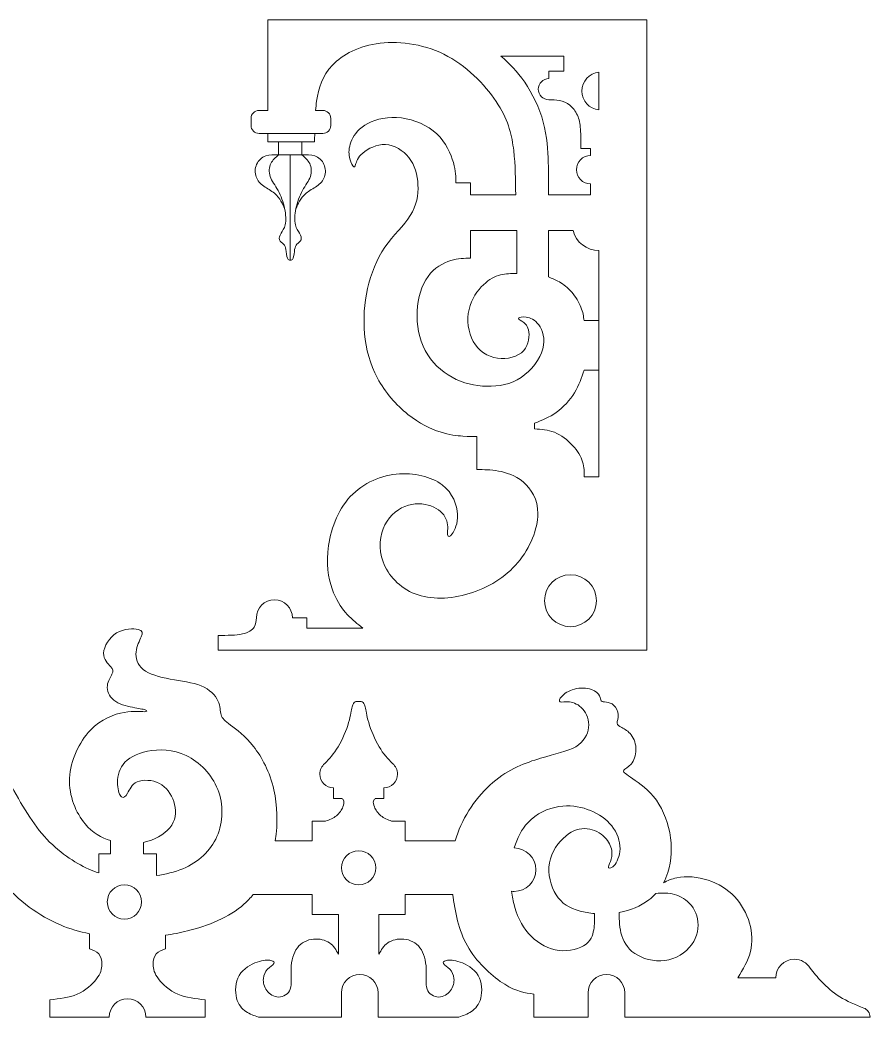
# Model space of a CAD drawing. Header units: millimetres. Extents: x -77 to 114, y -14 to 198.
# Drawn here: x 21.9 to 81.1, y 124.2 to 193.7 of the extents above; entities that cross this region are included whole.
import ezdxf

# ---------------------------------------------------------------- set-up
doc = ezdxf.new("R2010")
doc.units = ezdxf.units.MM
doc.header["$MEASUREMENT"] = 0
doc.layers.add('Default', color=7, linetype='Continuous')

msp = doc.modelspace()

# ---------------------------------------------------------------- linework, layer by layer
at = {"layer": 'Default', "lineweight": 9}
for centre, major_axis in [((60.27, 153.217), (0, 1.81)), ((45.51, 134.611), (0, 1.193)), ((29.187, 132.236), (0, 1.193))]:
    msp.add_ellipse(centre, major_axis=major_axis, ratio=1, dxfattribs=at)
for points, knots in [([(35.721, 149.782), (35.721, 149.782), (65.59, 149.782), (65.59, 149.782), (65.59, 149.782), (65.59, 149.782), (65.59, 193.67), (65.59, 193.67), (65.59, 193.67), (65.59, 193.67), (39.173, 193.67), (39.173, 193.67)], [0, 0, 0, 0, 0.25, 0.25, 0.25, 0.25, 0.5, 0.5, 0.5, 0.5, 1, 1, 1, 1]), ([(42.509, 187.369), (42.527, 187.586), (42.551, 187.801), (42.581, 188.014), (42.581, 188.014), (42.713, 188.924), (42.971, 189.786), (43.679, 190.525), (43.679, 190.525), (44.387, 191.264), (45.545, 191.879), (47.004, 192.052), (47.004, 192.052), (48.463, 192.224), (50.224, 191.953), (51.733, 191.134), (51.733, 191.134), (53.241, 190.316), (54.497, 188.948), (55.236, 187.766), (55.236, 187.766), (55.975, 186.584), (56.197, 185.587), (56.314, 184.572), (56.314, 184.572), (56.431, 183.558), (56.443, 182.526), (56.455, 181.495)], [0, 0, 0, 0, 0.125, 0.125, 0.125, 0.125, 0.25, 0.25, 0.25, 0.25, 0.375, 0.375, 0.375, 0.375, 0.5, 0.5, 0.5, 0.5, 0.625, 0.625, 0.625, 0.625, 0.75, 0.75, 0.75, 0.75, 1, 1, 1, 1]), ([(55.427, 191.155), (55.991, 190.629), (56.556, 190.103), (57.084, 189.329), (57.084, 189.329), (57.613, 188.555), (58.105, 187.532), (58.376, 186.541), (58.376, 186.541), (58.647, 185.55), (58.697, 184.589), (58.721, 183.753), (58.721, 183.753), (58.746, 182.917), (58.746, 182.206), (58.746, 181.495)], [0, 0, 0, 0, 0.2, 0.2, 0.2, 0.2, 0.4, 0.4, 0.4, 0.4, 0.6, 0.6, 0.6, 0.6, 1, 1, 1, 1]), ([(62.253, 190.023), (61.586, 189.962), (61.063, 189.401), (61.063, 188.717), (61.063, 188.717), (61.063, 188.034), (61.586, 187.473), (62.253, 187.411)], [0, 0, 0, 0, 0.333333, 0.333333, 0.333333, 0.333333, 1, 1, 1, 1]), ([(58.767, 189.585), (58.359, 189.585), (58.028, 189.255), (58.028, 188.847), (58.028, 188.847), (58.028, 188.439), (58.359, 188.108), (58.767, 188.108)], [0, 0, 0, 0, 0.333333, 0.333333, 0.333333, 0.333333, 1, 1, 1, 1]), ([(58.767, 188.108), (59.019, 188.108), (59.271, 188.108), (59.517, 188.056), (59.517, 188.056), (59.763, 188.003), (60.003, 187.898), (60.218, 187.726), (60.218, 187.726), (60.434, 187.554), (60.625, 187.314), (60.751, 187.037), (60.751, 187.037), (60.877, 186.76), (60.939, 186.445), (60.969, 186.054), (60.969, 186.054), (61, 185.663), (61, 185.195), (61, 184.727)], [0, 0, 0, 0, 0.166667, 0.166667, 0.166667, 0.166667, 0.333333, 0.333333, 0.333333, 0.333333, 0.5, 0.5, 0.5, 0.5, 0.666667, 0.666667, 0.666667, 0.666667, 1, 1, 1, 1]), ([(39.173, 187.369), (39.173, 187.369), (38.568, 187.369), (38.568, 187.369), (38.568, 187.369), (38.26, 187.369), (38.009, 187.118), (38.009, 186.81), (38.009, 186.81), (38.009, 186.81), (38.009, 186.32), (38.009, 186.32), (38.009, 186.32), (38.009, 186.012), (38.26, 185.762), (38.568, 185.762), (38.568, 185.762), (38.568, 185.762), (43.011, 185.762), (43.011, 185.762), (43.011, 185.762), (43.318, 185.761), (43.57, 186.012), (43.57, 186.32), (43.57, 186.32), (43.57, 186.32), (43.57, 186.81), (43.57, 186.81), (43.57, 186.81), (43.57, 187.118), (43.319, 187.369), (43.011, 187.369), (43.011, 187.369), (43.011, 187.369), (42.509, 187.369), (42.509, 187.369)], [0, 0, 0, 0, 0.1, 0.1, 0.1, 0.1, 0.2, 0.2, 0.2, 0.2, 0.3, 0.3, 0.3, 0.3, 0.4, 0.4, 0.4, 0.4, 0.5, 0.5, 0.5, 0.5, 0.6, 0.6, 0.6, 0.6, 0.7, 0.7, 0.7, 0.7, 0.8, 0.8, 0.8, 0.8, 1, 1, 1, 1]), ([(52.287, 182.326), (52.285, 182.728), (52.284, 183.129), (52.11, 183.73), (52.11, 183.73), (51.937, 184.332), (51.592, 185.132), (50.955, 185.732), (50.955, 185.732), (50.318, 186.333), (49.388, 186.733), (48.492, 186.844), (48.492, 186.844), (47.596, 186.955), (46.734, 186.776), (46.14, 186.465), (46.14, 186.465), (45.546, 186.154), (45.219, 185.711), (45.035, 185.308), (45.035, 185.308), (44.85, 184.904), (44.807, 184.541), (44.85, 184.221), (44.85, 184.221), (44.893, 183.901), (45.022, 183.623), (45.108, 183.506), (45.108, 183.506), (45.195, 183.389), (45.238, 183.433), (45.299, 183.608), (45.299, 183.608), (45.361, 183.783), (45.441, 184.091), (45.792, 184.399), (45.792, 184.399), (46.143, 184.707), (46.765, 185.015), (47.381, 184.988), (47.381, 184.988), (47.996, 184.96), (48.606, 184.596), (49.009, 184.079), (49.009, 184.079), (49.413, 183.562), (49.61, 182.891), (49.644, 182.186), (49.644, 182.186), (49.677, 181.481), (49.548, 180.742), (49.108, 180.043), (49.108, 180.043), (48.668, 179.344), (47.916, 178.685), (47.341, 177.848), (47.341, 177.848), (46.765, 177.011), (46.365, 175.995), (46.131, 174.957), (46.131, 174.957), (45.897, 173.92), (45.829, 172.861), (45.928, 171.805), (45.928, 171.805), (46.026, 170.749), (46.291, 169.696), (46.82, 168.717), (46.82, 168.717), (47.35, 167.738), (48.144, 166.833), (48.938, 166.195), (48.938, 166.195), (49.731, 165.557), (50.524, 165.186), (51.184, 164.973), (51.184, 164.973), (51.843, 164.76), (52.37, 164.706), (52.776, 164.68), (52.776, 164.68), (53.183, 164.654), (53.47, 164.656), (53.756, 164.659)], [0, 0, 0, 0, 0.045455, 0.045455, 0.045455, 0.045455, 0.090909, 0.090909, 0.090909, 0.090909, 0.136364, 0.136364, 0.136364, 0.136364, 0.181818, 0.181818, 0.181818, 0.181818, 0.227273, 0.227273, 0.227273, 0.227273, 0.272727, 0.272727, 0.272727, 0.272727, 0.318182, 0.318182, 0.318182, 0.318182, 0.363636, 0.363636, 0.363636, 0.363636, 0.409091, 0.409091, 0.409091, 0.409091, 0.454545, 0.454545, 0.454545, 0.454545, 0.5, 0.5, 0.5, 0.5, 0.545455, 0.545455, 0.545455, 0.545455, 0.590909, 0.590909, 0.590909, 0.590909, 0.636364, 0.636364, 0.636364, 0.636364, 0.681818, 0.681818, 0.681818, 0.681818, 0.727273, 0.727273, 0.727273, 0.727273, 0.772727, 0.772727, 0.772727, 0.772727, 0.818182, 0.818182, 0.818182, 0.818182, 0.863636, 0.863636, 0.863636, 0.863636, 0.909091, 0.909091, 0.909091, 0.909091, 1, 1, 1, 1]), ([(39.173, 185.762), (39.173, 185.762), (39.173, 185.189), (39.173, 185.189), (39.173, 185.189), (39.173, 185.189), (42.442, 185.189), (42.442, 185.189)], [0, 0, 0, 0, 0.333333, 0.333333, 0.333333, 0.333333, 1, 1, 1, 1]), ([(39.93, 185.189), (39.93, 185.189), (39.93, 184.265), (39.93, 184.265), (39.93, 184.265), (39.93, 184.265), (41.555, 184.265), (41.555, 184.265), (41.555, 184.265), (41.555, 184.265), (41.555, 185.189), (41.555, 185.189)], [0, 0, 0, 0, 0.25, 0.25, 0.25, 0.25, 0.5, 0.5, 0.5, 0.5, 1, 1, 1, 1]), ([(39.93, 184.265), (39.62, 184.281), (39.31, 184.298), (39.035, 184.198), (39.035, 184.198), (38.761, 184.098), (38.52, 183.883), (38.397, 183.61), (38.397, 183.61), (38.274, 183.338), (38.268, 183.008), (38.363, 182.741), (38.363, 182.741), (38.459, 182.473), (38.656, 182.266), (38.898, 182.093), (38.898, 182.093), (39.139, 181.919), (39.426, 181.777), (39.638, 181.605), (39.638, 181.605), (39.85, 181.432), (39.989, 181.229), (40.095, 181.046), (40.095, 181.046), (40.202, 180.862), (40.277, 180.698), (40.351, 180.534)], [0, 0, 0, 0, 0.125, 0.125, 0.125, 0.125, 0.25, 0.25, 0.25, 0.25, 0.375, 0.375, 0.375, 0.375, 0.5, 0.5, 0.5, 0.5, 0.625, 0.625, 0.625, 0.625, 0.75, 0.75, 0.75, 0.75, 1, 1, 1, 1]), ([(39.93, 184.265), (39.72, 184.093), (39.511, 183.921), (39.391, 183.668), (39.391, 183.668), (39.271, 183.416), (39.24, 183.083), (39.344, 182.769), (39.344, 182.769), (39.449, 182.455), (39.69, 182.16), (39.893, 181.787), (39.893, 181.787), (40.096, 181.415), (40.262, 180.965), (40.351, 180.534), (40.351, 180.534), (40.441, 180.103), (40.453, 179.691), (40.391, 179.408), (40.391, 179.408), (40.33, 179.124), (40.194, 178.97), (40.099, 178.81), (40.099, 178.81), (40.004, 178.65), (39.948, 178.484), (39.994, 178.355), (39.994, 178.355), (40.04, 178.226), (40.188, 178.133), (40.28, 178.044), (40.28, 178.044), (40.373, 177.955), (40.41, 177.87), (40.441, 177.685), (40.441, 177.685), (40.471, 177.501), (40.496, 177.216), (40.546, 177.074), (40.546, 177.074), (40.595, 176.931), (40.67, 176.931), (40.745, 176.93)], [0, 0, 0, 0, 0.083333, 0.083333, 0.083333, 0.083333, 0.166667, 0.166667, 0.166667, 0.166667, 0.25, 0.25, 0.25, 0.25, 0.333333, 0.333333, 0.333333, 0.333333, 0.416667, 0.416667, 0.416667, 0.416667, 0.5, 0.5, 0.5, 0.5, 0.583333, 0.583333, 0.583333, 0.583333, 0.666667, 0.666667, 0.666667, 0.666667, 0.75, 0.75, 0.75, 0.75, 0.833333, 0.833333, 0.833333, 0.833333, 1, 1, 1, 1]), ([(41.555, 184.265), (41.766, 184.093), (41.977, 183.921), (42.098, 183.668), (42.098, 183.668), (42.219, 183.416), (42.25, 183.083), (42.145, 182.769), (42.145, 182.769), (42.041, 182.455), (41.8, 182.16), (41.597, 181.787), (41.597, 181.787), (41.394, 181.415), (41.228, 180.965), (41.139, 180.534), (41.139, 180.534), (41.049, 180.103), (41.037, 179.691), (41.098, 179.408), (41.098, 179.408), (41.16, 179.124), (41.296, 178.97), (41.391, 178.81), (41.391, 178.81), (41.486, 178.65), (41.542, 178.484), (41.496, 178.355), (41.496, 178.355), (41.449, 178.226), (41.302, 178.133), (41.21, 178.044), (41.21, 178.044), (41.117, 177.955), (41.08, 177.87), (41.049, 177.685), (41.049, 177.685), (41.019, 177.501), (40.994, 177.216), (40.944, 177.074), (40.944, 177.074), (40.895, 176.931), (40.819, 176.931), (40.745, 176.93)], [0, 0, 0, 0, 0.083333, 0.083333, 0.083333, 0.083333, 0.166667, 0.166667, 0.166667, 0.166667, 0.25, 0.25, 0.25, 0.25, 0.333333, 0.333333, 0.333333, 0.333333, 0.416667, 0.416667, 0.416667, 0.416667, 0.5, 0.5, 0.5, 0.5, 0.583333, 0.583333, 0.583333, 0.583333, 0.666667, 0.666667, 0.666667, 0.666667, 0.75, 0.75, 0.75, 0.75, 0.833333, 0.833333, 0.833333, 0.833333, 1, 1, 1, 1]), ([(41.555, 184.265), (41.866, 184.281), (42.178, 184.298), (42.453, 184.198), (42.453, 184.198), (42.729, 184.098), (42.969, 183.883), (43.093, 183.61), (43.093, 183.61), (43.216, 183.338), (43.222, 183.008), (43.127, 182.741), (43.127, 182.741), (43.031, 182.473), (42.834, 182.266), (42.592, 182.093), (42.592, 182.093), (42.351, 181.919), (42.064, 181.777), (41.852, 181.605), (41.852, 181.605), (41.639, 181.432), (41.501, 181.229), (41.394, 181.046), (41.394, 181.046), (41.288, 180.862), (41.213, 180.698), (41.139, 180.534)], [0, 0, 0, 0, 0.125, 0.125, 0.125, 0.125, 0.25, 0.25, 0.25, 0.25, 0.375, 0.375, 0.375, 0.375, 0.5, 0.5, 0.5, 0.5, 0.625, 0.625, 0.625, 0.625, 0.75, 0.75, 0.75, 0.75, 1, 1, 1, 1]), ([(61.671, 184.226), (61.127, 184.226), (60.686, 183.785), (60.686, 183.241), (60.686, 183.241), (60.686, 182.697), (61.127, 182.256), (61.671, 182.256)], [0, 0, 0, 0, 0.333333, 0.333333, 0.333333, 0.333333, 1, 1, 1, 1]), ([(58.746, 181.495), (58.746, 181.495), (61.671, 181.495), (61.671, 181.495), (61.671, 181.495), (61.671, 181.495), (61.671, 182.256), (61.671, 182.256)], [0, 0, 0, 0, 0.333333, 0.333333, 0.333333, 0.333333, 1, 1, 1, 1]), ([(53.312, 177.071), (53.312, 177.071), (53.312, 178.992), (53.312, 178.992), (53.312, 178.992), (53.312, 178.992), (56.526, 178.992), (56.526, 178.992), (56.526, 178.992), (56.526, 178.992), (56.526, 176), (56.526, 176)], [0, 0, 0, 0, 0.25, 0.25, 0.25, 0.25, 0.5, 0.5, 0.5, 0.5, 1, 1, 1, 1]), ([(53.312, 177.071), (52.879, 177.07), (52.446, 177.069), (51.922, 176.905), (51.922, 176.905), (51.397, 176.742), (50.782, 176.415), (50.342, 175.809), (50.342, 175.809), (49.901, 175.202), (49.637, 174.315), (49.59, 173.38), (49.59, 173.38), (49.544, 172.444), (49.717, 171.458), (50.148, 170.646), (50.148, 170.646), (50.578, 169.833), (51.268, 169.193), (52.025, 168.777), (52.025, 168.777), (52.783, 168.362), (53.608, 168.17), (54.442, 168.152), (54.442, 168.152), (55.276, 168.133), (56.12, 168.288), (56.837, 168.768), (56.837, 168.768), (57.555, 169.248), (58.146, 170.055), (58.34, 170.759), (58.34, 170.759), (58.534, 171.465), (58.33, 172.068), (58.063, 172.431), (58.063, 172.431), (57.795, 172.795), (57.462, 172.918), (57.192, 172.961), (57.192, 172.961), (56.921, 173.004), (56.711, 172.967), (56.662, 172.912), (56.662, 172.912), (56.612, 172.856), (56.724, 172.782), (56.883, 172.684), (56.883, 172.684), (57.043, 172.585), (57.253, 172.462), (57.342, 172.08), (57.342, 172.08), (57.432, 171.699), (57.401, 171.058), (57.01, 170.634), (57.01, 170.634), (56.619, 170.209), (55.868, 169.999), (55.178, 170.104), (55.178, 170.104), (54.489, 170.208), (53.86, 170.627), (53.497, 171.27), (53.497, 171.27), (53.134, 171.914), (53.035, 172.782), (53.201, 173.512), (53.201, 173.512), (53.368, 174.241), (53.799, 174.833), (54.208, 175.227), (54.208, 175.227), (54.618, 175.621), (55.006, 175.818), (55.388, 175.914), (55.388, 175.914), (55.771, 176.01), (56.149, 176.005), (56.526, 176)], [0, 0, 0, 0, 0.047619, 0.047619, 0.047619, 0.047619, 0.095238, 0.095238, 0.095238, 0.095238, 0.142857, 0.142857, 0.142857, 0.142857, 0.190476, 0.190476, 0.190476, 0.190476, 0.238095, 0.238095, 0.238095, 0.238095, 0.285714, 0.285714, 0.285714, 0.285714, 0.333333, 0.333333, 0.333333, 0.333333, 0.380952, 0.380952, 0.380952, 0.380952, 0.428571, 0.428571, 0.428571, 0.428571, 0.47619, 0.47619, 0.47619, 0.47619, 0.52381, 0.52381, 0.52381, 0.52381, 0.571429, 0.571429, 0.571429, 0.571429, 0.619048, 0.619048, 0.619048, 0.619048, 0.666667, 0.666667, 0.666667, 0.666667, 0.714286, 0.714286, 0.714286, 0.714286, 0.761905, 0.761905, 0.761905, 0.761905, 0.809524, 0.809524, 0.809524, 0.809524, 0.857143, 0.857143, 0.857143, 0.857143, 0.904762, 0.904762, 0.904762, 0.904762, 1, 1, 1, 1]), ([(58.733, 175.765), (58.974, 175.673), (59.216, 175.58), (59.495, 175.417), (59.495, 175.417), (59.774, 175.254), (60.091, 175.02), (60.365, 174.707), (60.365, 174.707), (60.638, 174.393), (60.868, 173.999), (61.003, 173.656), (61.003, 173.656), (61.139, 173.313), (61.18, 173.02), (61.221, 172.727)], [0, 0, 0, 0, 0.2, 0.2, 0.2, 0.2, 0.4, 0.4, 0.4, 0.4, 0.6, 0.6, 0.6, 0.6, 1, 1, 1, 1]), ([(61.219, 169.277), (61.048, 168.749), (60.876, 168.22), (60.558, 167.704), (60.558, 167.704), (60.24, 167.188), (59.774, 166.685), (59.285, 166.335), (59.285, 166.335), (58.796, 165.984), (58.284, 165.787), (57.772, 165.589), (57.772, 165.589), (57.772, 165.454), (57.772, 165.318), (57.772, 165.183), (57.772, 165.183), (58.234, 165.158), (58.696, 165.134), (59.154, 164.946), (59.154, 164.946), (59.613, 164.758), (60.069, 164.407), (60.416, 164.032), (60.416, 164.032), (60.763, 163.658), (61.002, 163.259), (61.117, 162.888), (61.117, 162.888), (61.233, 162.518), (61.226, 162.176), (61.219, 161.834)], [0, 0, 0, 0, 0.111111, 0.111111, 0.111111, 0.111111, 0.222222, 0.222222, 0.222222, 0.222222, 0.333333, 0.333333, 0.333333, 0.333333, 0.444444, 0.444444, 0.444444, 0.444444, 0.555556, 0.555556, 0.555556, 0.555556, 0.666667, 0.666667, 0.666667, 0.666667, 0.777778, 0.777778, 0.777778, 0.777778, 1, 1, 1, 1]), ([(53.756, 162.35), (54.228, 162.349), (54.7, 162.347), (55.246, 162.248), (55.246, 162.248), (55.793, 162.148), (56.415, 161.951), (56.969, 161.486), (56.969, 161.486), (57.523, 161.021), (58.01, 160.289), (57.998, 159.26), (57.998, 159.26), (57.985, 158.232), (57.474, 156.908), (56.606, 155.877), (56.606, 155.877), (55.738, 154.846), (54.512, 154.107), (53.21, 153.713), (53.21, 153.713), (51.908, 153.319), (50.529, 153.269), (49.442, 153.688), (49.442, 153.688), (48.355, 154.107), (47.561, 154.994), (47.216, 155.917), (47.216, 155.917), (46.871, 156.84), (46.976, 157.801), (47.342, 158.512), (47.342, 158.512), (47.709, 159.223), (48.337, 159.685), (48.974, 159.87), (48.974, 159.87), (49.611, 160.055), (50.258, 159.962), (50.738, 159.738), (50.738, 159.738), (51.218, 159.513), (51.532, 159.156), (51.649, 158.78), (51.649, 158.78), (51.766, 158.405), (51.686, 158.011), (51.708, 157.82), (51.708, 157.82), (51.73, 157.629), (51.853, 157.641), (52.028, 157.878), (52.028, 157.878), (52.203, 158.115), (52.432, 158.577), (52.401, 159.226), (52.401, 159.226), (52.37, 159.876), (52.08, 160.714), (51.329, 161.286), (51.329, 161.286), (50.578, 161.859), (49.365, 162.167), (48.124, 162.028), (48.124, 162.028), (46.884, 161.89), (45.615, 161.304), (44.76, 160.283), (44.76, 160.283), (43.904, 159.26), (43.46, 157.801), (43.356, 156.604), (43.356, 156.604), (43.251, 155.406), (43.485, 154.47), (43.765, 153.774), (43.765, 153.774), (44.045, 153.079), (44.372, 152.623), (44.719, 152.253), (44.719, 152.253), (45.067, 151.884), (45.437, 151.599), (45.807, 151.315)], [0, 0, 0, 0, 0.045455, 0.045455, 0.045455, 0.045455, 0.090909, 0.090909, 0.090909, 0.090909, 0.136364, 0.136364, 0.136364, 0.136364, 0.181818, 0.181818, 0.181818, 0.181818, 0.227273, 0.227273, 0.227273, 0.227273, 0.272727, 0.272727, 0.272727, 0.272727, 0.318182, 0.318182, 0.318182, 0.318182, 0.363636, 0.363636, 0.363636, 0.363636, 0.409091, 0.409091, 0.409091, 0.409091, 0.454545, 0.454545, 0.454545, 0.454545, 0.5, 0.5, 0.5, 0.5, 0.545455, 0.545455, 0.545455, 0.545455, 0.590909, 0.590909, 0.590909, 0.590909, 0.636364, 0.636364, 0.636364, 0.636364, 0.681818, 0.681818, 0.681818, 0.681818, 0.727273, 0.727273, 0.727273, 0.727273, 0.772727, 0.772727, 0.772727, 0.772727, 0.818182, 0.818182, 0.818182, 0.818182, 0.863636, 0.863636, 0.863636, 0.863636, 0.909091, 0.909091, 0.909091, 0.909091, 1, 1, 1, 1]), ([(9.028, 154.167), (9.028, 154.167), (9.028, 151.913), (9.028, 151.913), (9.028, 151.913), (9.606, 151.889), (10.185, 151.864), (11.232, 151.464), (11.232, 151.464), (12.279, 151.063), (13.793, 150.288), (15.068, 149.309), (15.068, 149.309), (16.342, 148.33), (17.377, 147.148), (18.337, 145.676), (18.337, 145.676), (19.298, 144.205), (20.185, 142.444), (21.022, 140.861), (21.022, 140.861), (21.859, 139.279), (22.647, 137.875), (23.608, 136.797), (23.608, 136.797), (24.568, 135.72), (25.701, 134.969), (26.696, 134.526), (26.696, 134.526), (26.934, 134.42), (27.164, 134.331), (27.391, 134.258), (27.391, 134.258), (27.391, 134.258), (27.391, 135.585), (27.391, 135.585), (27.391, 135.585), (27.391, 135.585), (28.218, 135.585), (28.218, 135.585), (28.218, 135.585), (28.218, 135.585), (28.218, 136.508), (28.218, 136.508), (28.218, 136.508), (27.584, 136.698), (26.968, 137.035), (26.44, 137.672), (26.44, 137.672), (25.812, 138.429), (25.307, 139.611), (25.362, 140.849), (25.362, 140.849), (25.418, 142.086), (26.034, 143.38), (26.801, 144.186), (26.801, 144.186), (27.567, 144.993), (28.485, 145.313), (29.175, 145.436), (29.175, 145.436), (29.865, 145.559), (30.326, 145.485), (30.557, 145.485), (30.557, 145.485), (30.787, 145.485), (30.787, 145.559), (30.633, 145.614), (30.633, 145.614), (30.479, 145.67), (30.171, 145.707), (29.746, 145.793), (29.746, 145.793), (29.322, 145.879), (28.78, 146.015), (28.441, 146.286), (28.441, 146.286), (28.102, 146.556), (27.967, 146.963), (27.998, 147.301), (27.998, 147.301), (28.028, 147.64), (28.226, 147.911), (28.318, 148.108), (28.318, 148.108), (28.411, 148.305), (28.398, 148.428), (28.226, 148.631), (28.226, 148.631), (28.054, 148.835), (27.721, 149.118), (27.739, 149.573), (27.739, 149.573), (27.758, 150.029), (28.127, 150.657), (28.644, 150.971), (28.644, 150.971), (29.161, 151.285), (29.827, 151.285), (30.153, 151.205), (30.153, 151.205), (30.479, 151.125), (30.467, 150.965), (30.356, 150.7), (30.356, 150.7), (30.245, 150.435), (30.036, 150.066), (29.993, 149.647), (29.993, 149.647), (29.95, 149.229), (30.073, 148.761), (30.491, 148.428), (30.491, 148.428), (30.91, 148.096), (31.625, 147.899), (32.382, 147.757), (32.382, 147.757), (33.139, 147.616), (33.94, 147.529), (34.537, 147.283), (34.537, 147.283), (35.134, 147.037), (35.528, 146.63), (35.706, 146.249), (35.706, 146.249), (35.885, 145.867), (35.848, 145.51), (35.922, 145.257), (35.922, 145.257), (35.996, 145.005), (36.181, 144.857), (36.581, 144.556), (36.581, 144.556), (36.981, 144.254), (37.597, 143.798), (38.182, 143.059), (38.182, 143.059), (38.767, 142.32), (39.321, 141.298), (39.604, 140.036), (39.604, 140.036), (39.844, 138.964), (39.889, 137.72), (39.702, 136.495), (39.702, 136.495), (39.702, 136.495), (42.259, 136.495), (42.259, 136.495), (42.259, 136.495), (42.259, 136.495), (42.259, 137.862), (42.259, 137.862), (42.259, 137.862), (42.259, 137.862), (43.209, 137.862), (43.209, 137.862)], [0, 0, 0, 0, 0.025, 0.025, 0.025, 0.025, 0.05, 0.05, 0.05, 0.05, 0.075, 0.075, 0.075, 0.075, 0.1, 0.1, 0.1, 0.1, 0.125, 0.125, 0.125, 0.125, 0.15, 0.15, 0.15, 0.15, 0.175, 0.175, 0.175, 0.175, 0.2, 0.2, 0.2, 0.2, 0.225, 0.225, 0.225, 0.225, 0.25, 0.25, 0.25, 0.25, 0.275, 0.275, 0.275, 0.275, 0.3, 0.3, 0.3, 0.3, 0.325, 0.325, 0.325, 0.325, 0.35, 0.35, 0.35, 0.35, 0.375, 0.375, 0.375, 0.375, 0.4, 0.4, 0.4, 0.4, 0.425, 0.425, 0.425, 0.425, 0.45, 0.45, 0.45, 0.45, 0.475, 0.475, 0.475, 0.475, 0.5, 0.5, 0.5, 0.5, 0.525, 0.525, 0.525, 0.525, 0.55, 0.55, 0.55, 0.55, 0.575, 0.575, 0.575, 0.575, 0.6, 0.6, 0.6, 0.6, 0.625, 0.625, 0.625, 0.625, 0.65, 0.65, 0.65, 0.65, 0.675, 0.675, 0.675, 0.675, 0.7, 0.7, 0.7, 0.7, 0.725, 0.725, 0.725, 0.725, 0.75, 0.75, 0.75, 0.75, 0.775, 0.775, 0.775, 0.775, 0.8, 0.8, 0.8, 0.8, 0.825, 0.825, 0.825, 0.825, 0.85, 0.85, 0.85, 0.85, 0.875, 0.875, 0.875, 0.875, 0.9, 0.9, 0.9, 0.9, 0.925, 0.925, 0.925, 0.925, 0.95, 0.95, 0.95, 0.95, 1, 1, 1, 1]), ([(40.893, 152.017), (40.893, 152.711), (40.331, 153.273), (39.637, 153.273), (39.637, 153.273), (38.943, 153.273), (38.381, 152.711), (38.381, 152.017)], [0, 0, 0, 0, 0.333333, 0.333333, 0.333333, 0.333333, 1, 1, 1, 1]), ([(35.721, 150.798), (36.346, 150.801), (36.971, 150.803), (37.408, 150.899), (37.408, 150.899), (37.845, 150.994), (38.095, 151.182), (38.225, 151.384), (38.225, 151.384), (38.356, 151.585), (38.369, 151.801), (38.381, 152.017)], [0, 0, 0, 0, 0.25, 0.25, 0.25, 0.25, 0.5, 0.5, 0.5, 0.5, 1, 1, 1, 1]), ([(40.893, 152.017), (40.893, 152.017), (41.891, 152.017), (41.891, 152.017), (41.891, 152.017), (41.891, 152.017), (41.891, 151.315), (41.891, 151.315), (41.891, 151.315), (41.891, 151.315), (45.807, 151.315), (45.807, 151.315)], [0, 0, 0, 0, 0.25, 0.25, 0.25, 0.25, 0.5, 0.5, 0.5, 0.5, 1, 1, 1, 1]), ([(47.809, 137.862), (47.809, 137.862), (48.761, 137.862), (48.761, 137.862), (48.761, 137.862), (48.761, 137.862), (48.761, 136.495), (48.761, 136.495), (48.761, 136.495), (48.761, 136.495), (52.241, 136.495), (52.241, 136.495), (52.241, 136.495), (52.265, 136.584), (52.293, 136.674), (52.321, 136.763), (52.321, 136.763), (52.783, 138.191), (53.769, 139.62), (54.861, 140.556), (54.861, 140.556), (55.954, 141.492), (57.155, 141.935), (58.183, 142.239), (58.183, 142.239), (59.211, 142.544), (60.067, 142.711), (60.637, 143.049), (60.637, 143.049), (61.206, 143.388), (61.489, 143.899), (61.535, 144.391), (61.535, 144.391), (61.582, 144.884), (61.391, 145.358), (61.123, 145.669), (61.123, 145.669), (60.855, 145.98), (60.51, 146.128), (60.212, 146.165), (60.212, 146.165), (59.913, 146.202), (59.661, 146.127), (59.553, 146.167), (59.553, 146.167), (59.445, 146.208), (59.482, 146.362), (59.658, 146.549), (59.658, 146.549), (59.833, 146.737), (60.147, 146.959), (60.541, 147.06), (60.541, 147.06), (60.935, 147.162), (61.41, 147.144), (61.73, 147.039), (61.73, 147.039), (62.05, 146.934), (62.216, 146.743), (62.293, 146.586), (62.293, 146.586), (62.37, 146.429), (62.358, 146.306), (62.416, 146.242), (62.416, 146.242), (62.475, 146.177), (62.604, 146.171), (62.77, 146.146), (62.77, 146.146), (62.936, 146.122), (63.14, 146.078), (63.303, 145.928), (63.303, 145.928), (63.466, 145.777), (63.589, 145.518), (63.601, 145.281), (63.601, 145.281), (63.614, 145.044), (63.515, 144.828), (63.524, 144.69), (63.524, 144.69), (63.534, 144.552), (63.651, 144.49), (63.844, 144.385), (63.844, 144.385), (64.038, 144.281), (64.309, 144.133), (64.509, 143.865), (64.509, 143.865), (64.709, 143.597), (64.839, 143.209), (64.836, 142.828), (64.836, 142.828), (64.833, 142.446), (64.697, 142.07), (64.5, 141.836), (64.5, 141.836), (64.303, 141.602), (64.045, 141.51), (63.98, 141.408), (63.98, 141.408), (63.915, 141.307), (64.045, 141.196), (64.445, 140.928), (64.445, 140.928), (64.845, 140.66), (65.516, 140.235), (66.058, 139.573), (66.058, 139.573), (66.6, 138.912), (67.013, 138.013), (67.191, 137.062), (67.191, 137.062), (67.37, 136.11), (67.314, 135.106), (67.058, 134.29), (67.058, 134.29), (66.976, 134.029), (66.874, 133.788), (66.753, 133.564), (66.753, 133.564), (67.015, 133.708), (67.329, 133.841), (67.675, 133.915), (67.675, 133.915), (68.348, 134.06), (69.143, 133.979), (69.857, 133.746), (69.857, 133.746), (70.571, 133.512), (71.206, 133.124), (71.701, 132.604), (71.701, 132.604), (72.197, 132.083), (72.554, 131.43), (72.748, 130.763), (72.748, 130.763), (72.942, 130.095), (72.973, 129.411), (72.81, 128.773), (72.81, 128.773), (72.647, 128.135), (72.289, 127.541), (71.932, 126.949), (71.932, 126.949), (71.932, 126.949), (74.573, 126.949), (74.573, 126.949), (74.573, 126.949), (74.573, 127.663), (75.152, 128.241), (75.866, 128.241), (75.866, 128.241), (76.334, 128.241), (76.743, 127.993), (76.97, 127.622)], [0, 0, 0, 0, 0.025, 0.025, 0.025, 0.025, 0.05, 0.05, 0.05, 0.05, 0.075, 0.075, 0.075, 0.075, 0.1, 0.1, 0.1, 0.1, 0.125, 0.125, 0.125, 0.125, 0.15, 0.15, 0.15, 0.15, 0.175, 0.175, 0.175, 0.175, 0.2, 0.2, 0.2, 0.2, 0.225, 0.225, 0.225, 0.225, 0.25, 0.25, 0.25, 0.25, 0.275, 0.275, 0.275, 0.275, 0.3, 0.3, 0.3, 0.3, 0.325, 0.325, 0.325, 0.325, 0.35, 0.35, 0.35, 0.35, 0.375, 0.375, 0.375, 0.375, 0.4, 0.4, 0.4, 0.4, 0.425, 0.425, 0.425, 0.425, 0.45, 0.45, 0.45, 0.45, 0.475, 0.475, 0.475, 0.475, 0.5, 0.5, 0.5, 0.5, 0.525, 0.525, 0.525, 0.525, 0.55, 0.55, 0.55, 0.55, 0.575, 0.575, 0.575, 0.575, 0.6, 0.6, 0.6, 0.6, 0.625, 0.625, 0.625, 0.625, 0.65, 0.65, 0.65, 0.65, 0.675, 0.675, 0.675, 0.675, 0.7, 0.7, 0.7, 0.7, 0.725, 0.725, 0.725, 0.725, 0.75, 0.75, 0.75, 0.75, 0.775, 0.775, 0.775, 0.775, 0.8, 0.8, 0.8, 0.8, 0.825, 0.825, 0.825, 0.825, 0.85, 0.85, 0.85, 0.85, 0.875, 0.875, 0.875, 0.875, 0.9, 0.9, 0.9, 0.9, 0.925, 0.925, 0.925, 0.925, 0.95, 0.95, 0.95, 0.95, 1, 1, 1, 1]), ([(43.144, 141.872), (43.467, 142.209), (43.791, 142.546), (44.088, 143.049), (44.088, 143.049), (44.385, 143.552), (44.656, 144.22), (44.81, 144.731), (44.81, 144.731), (44.964, 145.242), (45.001, 145.596), (45.056, 145.816), (45.056, 145.816), (45.111, 146.036), (45.186, 146.122), (45.264, 146.162), (45.264, 146.162), (45.342, 146.202), (45.426, 146.196), (45.509, 146.19)], [0, 0, 0, 0, 0.166667, 0.166667, 0.166667, 0.166667, 0.333333, 0.333333, 0.333333, 0.333333, 0.5, 0.5, 0.5, 0.5, 0.666667, 0.666667, 0.666667, 0.666667, 1, 1, 1, 1]), ([(47.875, 141.872), (47.551, 142.209), (47.228, 142.546), (46.931, 143.049), (46.931, 143.049), (46.634, 143.552), (46.363, 144.22), (46.209, 144.731), (46.209, 144.731), (46.055, 145.242), (46.018, 145.596), (45.963, 145.816), (45.963, 145.816), (45.907, 146.036), (45.833, 146.122), (45.755, 146.162), (45.755, 146.162), (45.676, 146.202), (45.593, 146.196), (45.51, 146.19)], [0, 0, 0, 0, 0.166667, 0.166667, 0.166667, 0.166667, 0.333333, 0.333333, 0.333333, 0.333333, 0.5, 0.5, 0.5, 0.5, 0.666667, 0.666667, 0.666667, 0.666667, 1, 1, 1, 1]), ([(30.508, 136.383), (30.608, 136.405), (30.707, 136.43), (30.806, 136.459), (30.806, 136.459), (31.514, 136.668), (32.166, 137.087), (32.487, 137.592), (32.487, 137.592), (32.807, 138.096), (32.794, 138.688), (32.622, 139.224), (32.622, 139.224), (32.45, 139.759), (32.117, 140.239), (31.624, 140.492), (31.624, 140.492), (31.132, 140.744), (30.479, 140.769), (30.082, 140.596), (30.082, 140.596), (29.686, 140.424), (29.544, 140.055), (29.403, 139.808), (29.403, 139.808), (29.261, 139.562), (29.119, 139.439), (28.986, 139.544), (28.986, 139.544), (28.854, 139.648), (28.731, 139.981), (28.706, 140.412), (28.706, 140.412), (28.681, 140.843), (28.755, 141.372), (29.088, 141.803), (29.088, 141.803), (29.42, 142.234), (30.011, 142.567), (30.799, 142.727), (30.799, 142.727), (31.588, 142.887), (32.573, 142.874), (33.496, 142.431), (33.496, 142.431), (34.42, 141.988), (35.282, 141.114), (35.694, 140.067), (35.694, 140.067), (36.107, 139.02), (36.07, 137.801), (35.632, 136.797), (35.632, 136.797), (35.195, 135.794), (34.358, 135.005), (33.253, 134.544), (33.253, 134.544), (32.688, 134.308), (32.051, 134.157), (31.416, 134.066), (31.416, 134.066), (31.416, 134.066), (31.416, 135.585), (31.416, 135.585), (31.416, 135.585), (31.416, 135.585), (30.508, 135.585), (30.508, 135.585), (30.508, 135.585), (30.508, 135.585), (30.508, 136.383), (30.508, 136.383)], [0, 0, 0, 0, 0.052632, 0.052632, 0.052632, 0.052632, 0.105263, 0.105263, 0.105263, 0.105263, 0.157895, 0.157895, 0.157895, 0.157895, 0.210526, 0.210526, 0.210526, 0.210526, 0.263158, 0.263158, 0.263158, 0.263158, 0.315789, 0.315789, 0.315789, 0.315789, 0.368421, 0.368421, 0.368421, 0.368421, 0.421053, 0.421053, 0.421053, 0.421053, 0.473684, 0.473684, 0.473684, 0.473684, 0.526316, 0.526316, 0.526316, 0.526316, 0.578947, 0.578947, 0.578947, 0.578947, 0.631579, 0.631579, 0.631579, 0.631579, 0.684211, 0.684211, 0.684211, 0.684211, 0.736842, 0.736842, 0.736842, 0.736842, 0.789474, 0.789474, 0.789474, 0.789474, 0.842105, 0.842105, 0.842105, 0.842105, 0.894737, 0.894737, 0.894737, 0.894737, 1, 1, 1, 1]), ([(43.144, 141.872), (42.936, 141.695), (42.803, 141.432), (42.803, 141.138), (42.803, 141.138), (42.803, 140.608), (43.233, 140.178), (43.764, 140.178), (43.764, 140.178), (43.764, 140.178), (43.764, 139.43), (43.764, 139.43), (43.764, 139.43), (43.764, 139.43), (44.351, 139.43), (44.351, 139.43)], [0, 0, 0, 0, 0.2, 0.2, 0.2, 0.2, 0.4, 0.4, 0.4, 0.4, 0.6, 0.6, 0.6, 0.6, 1, 1, 1, 1]), ([(46.667, 139.43), (46.667, 139.43), (47.255, 139.43), (47.255, 139.43), (47.255, 139.43), (47.255, 139.43), (47.255, 140.178), (47.255, 140.178), (47.255, 140.178), (47.785, 140.178), (48.215, 140.608), (48.215, 141.138), (48.215, 141.138), (48.215, 141.433), (48.083, 141.695), (47.875, 141.872)], [0, 0, 0, 0, 0.2, 0.2, 0.2, 0.2, 0.4, 0.4, 0.4, 0.4, 0.6, 0.6, 0.6, 0.6, 1, 1, 1, 1]), ([(43.209, 137.862), (43.48, 137.962), (43.751, 138.064), (43.965, 138.237), (43.965, 138.237), (44.179, 138.411), (44.336, 138.657), (44.416, 138.847), (44.416, 138.847), (44.496, 139.036), (44.499, 139.169), (44.476, 139.256), (44.476, 139.256), (44.452, 139.344), (44.402, 139.387), (44.351, 139.43)], [0, 0, 0, 0, 0.2, 0.2, 0.2, 0.2, 0.4, 0.4, 0.4, 0.4, 0.6, 0.6, 0.6, 0.6, 1, 1, 1, 1]), ([(47.809, 137.862), (47.539, 137.962), (47.268, 138.064), (47.054, 138.237), (47.054, 138.237), (46.84, 138.411), (46.682, 138.657), (46.603, 138.847), (46.603, 138.847), (46.522, 139.036), (46.519, 139.169), (46.543, 139.256), (46.543, 139.256), (46.567, 139.344), (46.617, 139.387), (46.667, 139.43)], [0, 0, 0, 0, 0.2, 0.2, 0.2, 0.2, 0.4, 0.4, 0.4, 0.4, 0.6, 0.6, 0.6, 0.6, 1, 1, 1, 1]), ([(56.162, 132.976), (56.211, 132.61), (56.282, 132.259), (56.37, 131.938), (56.37, 131.938), (56.619, 131.031), (57.007, 130.359), (57.543, 129.836), (57.543, 129.836), (58.078, 129.313), (58.762, 128.937), (59.476, 128.854), (59.476, 128.854), (60.19, 128.771), (60.935, 128.98), (61.354, 129.303), (61.354, 129.303), (61.773, 129.627), (61.865, 130.064), (61.911, 130.436), (61.911, 130.436), (61.957, 130.808), (61.956, 131.116), (61.956, 131.424), (61.956, 131.424), (61.594, 131.455), (61.247, 131.514), (60.935, 131.597), (60.935, 131.597), (60.197, 131.794), (59.654, 132.126), (59.273, 132.723), (59.273, 132.723), (58.891, 133.321), (58.669, 134.183), (58.805, 134.955), (58.805, 134.955), (58.94, 135.728), (59.433, 136.412), (59.938, 136.824), (59.938, 136.824), (60.443, 137.237), (60.96, 137.379), (61.437, 137.329), (61.437, 137.329), (61.914, 137.28), (62.351, 137.04), (62.647, 136.747), (62.647, 136.747), (62.942, 136.455), (63.097, 136.11), (63.146, 135.811), (63.146, 135.811), (63.195, 135.513), (63.14, 135.26), (63.06, 135.051), (63.06, 135.051), (62.979, 134.842), (62.875, 134.675), (62.924, 134.611), (62.924, 134.611), (62.973, 134.546), (63.177, 134.583), (63.374, 134.848), (63.374, 134.848), (63.57, 135.112), (63.761, 135.605), (63.721, 136.141), (63.721, 136.141), (63.681, 136.676), (63.41, 137.255), (63.001, 137.705), (63.001, 137.705), (62.592, 138.154), (62.043, 138.475), (61.443, 138.684), (61.443, 138.684), (60.843, 138.893), (60.19, 138.992), (59.455, 138.872), (59.455, 138.872), (58.719, 138.752), (57.9, 138.413), (57.294, 137.754), (57.294, 137.754), (56.872, 137.296), (56.553, 136.683), (56.35, 135.995), (56.35, 135.995), (57.181, 135.989), (57.853, 135.313), (57.853, 134.48), (57.853, 134.48), (57.853, 133.644), (57.175, 132.966), (56.339, 132.966), (56.339, 132.966), (56.279, 132.966), (56.22, 132.969), (56.162, 132.976)], [0, 0, 0, 0, 0.038462, 0.038462, 0.038462, 0.038462, 0.076923, 0.076923, 0.076923, 0.076923, 0.115385, 0.115385, 0.115385, 0.115385, 0.153846, 0.153846, 0.153846, 0.153846, 0.192308, 0.192308, 0.192308, 0.192308, 0.230769, 0.230769, 0.230769, 0.230769, 0.269231, 0.269231, 0.269231, 0.269231, 0.307692, 0.307692, 0.307692, 0.307692, 0.346154, 0.346154, 0.346154, 0.346154, 0.384615, 0.384615, 0.384615, 0.384615, 0.423077, 0.423077, 0.423077, 0.423077, 0.461538, 0.461538, 0.461538, 0.461538, 0.5, 0.5, 0.5, 0.5, 0.538462, 0.538462, 0.538462, 0.538462, 0.576923, 0.576923, 0.576923, 0.576923, 0.615385, 0.615385, 0.615385, 0.615385, 0.653846, 0.653846, 0.653846, 0.653846, 0.692308, 0.692308, 0.692308, 0.692308, 0.730769, 0.730769, 0.730769, 0.730769, 0.769231, 0.769231, 0.769231, 0.769231, 0.807692, 0.807692, 0.807692, 0.807692, 0.846154, 0.846154, 0.846154, 0.846154, 0.884615, 0.884615, 0.884615, 0.884615, 0.923077, 0.923077, 0.923077, 0.923077, 1, 1, 1, 1]), ([(-16.222, 128.973), (-16.222, 128.973), (-16.222, 130.016), (-16.222, 130.016), (-16.222, 130.016), (-15.534, 130.154), (-14.846, 130.354), (-14.179, 130.634), (-14.179, 130.634), (-12.686, 131.262), (-11.294, 132.297), (-10.026, 133.713), (-10.026, 133.713), (-9.796, 133.969), (-9.57, 134.239), (-9.348, 134.519), (-9.348, 134.519), (-9.348, 134.519), (-8.082, 133.788), (-8.082, 133.788), (-8.082, 133.788), (-8.374, 132.906), (-8.532, 132.007), (-8.523, 131.126), (-8.523, 131.126), (-8.511, 129.925), (-8.19, 128.755), (-7.861, 127.912), (-7.861, 127.912), (-7.531, 127.068), (-7.192, 126.551), (-6.786, 126.145), (-6.786, 126.145), (-6.38, 125.739), (-5.905, 125.443), (-5.432, 125.147), (-5.432, 125.147), (-5.432, 125.147), (-5.432, 124.215), (-5.432, 124.215), (-5.432, 124.215), (-5.432, 124.215), (15.972, 124.215), (15.972, 124.215), (15.972, 124.215), (15.972, 124.215), (15.972, 125.147), (15.972, 125.147), (15.972, 125.147), (16.446, 125.443), (16.92, 125.739), (17.326, 126.145), (17.326, 126.145), (17.733, 126.551), (18.072, 127.068), (18.401, 127.912), (18.401, 127.912), (18.73, 128.755), (19.051, 129.925), (19.063, 131.126), (19.063, 131.126), (19.072, 132.007), (18.914, 132.906), (18.622, 133.788), (18.622, 133.788), (18.622, 133.788), (19.888, 134.519), (19.888, 134.519), (19.888, 134.519), (20.11, 134.239), (20.337, 133.969), (20.566, 133.713), (20.566, 133.713), (21.835, 132.297), (23.226, 131.262), (24.72, 130.634), (24.72, 130.634), (25.386, 130.354), (26.074, 130.154), (26.763, 130.016), (26.763, 130.016), (26.763, 130.016), (26.763, 128.973), (26.763, 128.973)], [0, 0, 0, 0, 0.045455, 0.045455, 0.045455, 0.045455, 0.090909, 0.090909, 0.090909, 0.090909, 0.136364, 0.136364, 0.136364, 0.136364, 0.181818, 0.181818, 0.181818, 0.181818, 0.227273, 0.227273, 0.227273, 0.227273, 0.272727, 0.272727, 0.272727, 0.272727, 0.318182, 0.318182, 0.318182, 0.318182, 0.363636, 0.363636, 0.363636, 0.363636, 0.409091, 0.409091, 0.409091, 0.409091, 0.454545, 0.454545, 0.454545, 0.454545, 0.5, 0.5, 0.5, 0.5, 0.545455, 0.545455, 0.545455, 0.545455, 0.590909, 0.590909, 0.590909, 0.590909, 0.636364, 0.636364, 0.636364, 0.636364, 0.681818, 0.681818, 0.681818, 0.681818, 0.727273, 0.727273, 0.727273, 0.727273, 0.772727, 0.772727, 0.772727, 0.772727, 0.818182, 0.818182, 0.818182, 0.818182, 0.863636, 0.863636, 0.863636, 0.863636, 0.909091, 0.909091, 0.909091, 0.909091, 1, 1, 1, 1]), ([(32.044, 128.973), (32.044, 128.973), (32.044, 129.909), (32.044, 129.909), (32.044, 129.909), (32.552, 129.985), (33.059, 130.087), (33.574, 130.215), (33.574, 130.215), (34.999, 130.572), (36.477, 131.139), (37.541, 132.1), (37.541, 132.1), (37.762, 132.298), (37.965, 132.515), (38.151, 132.745), (38.151, 132.745), (38.151, 132.745), (42.259, 132.745), (42.259, 132.745), (42.259, 132.745), (42.259, 132.745), (42.259, 131.36), (42.259, 131.36), (42.259, 131.36), (42.259, 131.36), (44.096, 131.36), (44.096, 131.36), (44.096, 131.36), (44.096, 131.36), (44.096, 128.597), (44.096, 128.597)], [0, 0, 0, 0, 0.111111, 0.111111, 0.111111, 0.111111, 0.222222, 0.222222, 0.222222, 0.222222, 0.333333, 0.333333, 0.333333, 0.333333, 0.444444, 0.444444, 0.444444, 0.444444, 0.555556, 0.555556, 0.555556, 0.555556, 0.666667, 0.666667, 0.666667, 0.666667, 0.777778, 0.777778, 0.777778, 0.777778, 1, 1, 1, 1]), ([(46.922, 128.597), (46.922, 128.597), (46.922, 131.36), (46.922, 131.36), (46.922, 131.36), (46.922, 131.36), (48.761, 131.36), (48.761, 131.36), (48.761, 131.36), (48.761, 131.36), (48.761, 132.745), (48.761, 132.745), (48.761, 132.745), (48.761, 132.745), (52.073, 132.745), (52.073, 132.745), (52.073, 132.745), (52.08, 132.691), (52.087, 132.636), (52.094, 132.582), (52.094, 132.582), (52.266, 131.259), (52.549, 130.039), (53.202, 128.974), (53.202, 128.974), (53.855, 127.909), (54.877, 126.998), (55.689, 126.496), (55.689, 126.496), (56.502, 125.994), (57.105, 125.901), (57.709, 125.809), (57.709, 125.809), (57.709, 125.809), (57.709, 124.215), (57.709, 124.215), (57.709, 124.215), (57.709, 124.215), (61.506, 124.215), (61.506, 124.215), (61.506, 124.215), (61.506, 124.215), (61.506, 125.913), (61.506, 125.913), (61.506, 125.913), (61.506, 126.615), (62.076, 127.185), (62.779, 127.185), (62.779, 127.185), (63.482, 127.185), (64.052, 126.615), (64.052, 125.899), (64.052, 125.899), (64.052, 125.895), (64.052, 125.917), (64.052, 125.913), (64.052, 125.913), (64.052, 125.913), (64.052, 124.215), (64.052, 124.215), (64.052, 124.215), (64.052, 124.215), (81.149, 124.215), (81.149, 124.215), (81.149, 124.215), (81.149, 124.504), (80.965, 124.75), (80.707, 124.842)], [0, 0, 0, 0, 0.055556, 0.055556, 0.055556, 0.055556, 0.111111, 0.111111, 0.111111, 0.111111, 0.166667, 0.166667, 0.166667, 0.166667, 0.222222, 0.222222, 0.222222, 0.222222, 0.277778, 0.277778, 0.277778, 0.277778, 0.333333, 0.333333, 0.333333, 0.333333, 0.388889, 0.388889, 0.388889, 0.388889, 0.444444, 0.444444, 0.444444, 0.444444, 0.5, 0.5, 0.5, 0.5, 0.555556, 0.555556, 0.555556, 0.555556, 0.611111, 0.611111, 0.611111, 0.611111, 0.666667, 0.666667, 0.666667, 0.666667, 0.722222, 0.722222, 0.722222, 0.722222, 0.777778, 0.777778, 0.777778, 0.777778, 0.833333, 0.833333, 0.833333, 0.833333, 0.888889, 0.888889, 0.888889, 0.888889, 1, 1, 1, 1]), ([(63.672, 131.498), (64.45, 131.64), (65.157, 131.94), (65.727, 132.374), (65.727, 132.374), (65.907, 132.511), (66.075, 132.663), (66.227, 132.828), (66.227, 132.828), (66.403, 132.837), (66.643, 132.859), (66.908, 132.847), (66.908, 132.847), (67.296, 132.828), (67.739, 132.736), (68.143, 132.48), (68.143, 132.48), (68.546, 132.225), (68.909, 131.806), (69.072, 131.264), (69.072, 131.264), (69.236, 130.723), (69.198, 130.057), (68.857, 129.472), (68.857, 129.472), (68.515, 128.888), (67.868, 128.383), (67.126, 128.207), (67.126, 128.207), (66.385, 128.032), (65.547, 128.186), (64.956, 128.515), (64.956, 128.515), (64.365, 128.845), (64.02, 129.35), (63.847, 129.876), (63.847, 129.876), (63.674, 130.402), (63.673, 130.95), (63.672, 131.498)], [0, 0, 0, 0, 0.090909, 0.090909, 0.090909, 0.090909, 0.181818, 0.181818, 0.181818, 0.181818, 0.272727, 0.272727, 0.272727, 0.272727, 0.363636, 0.363636, 0.363636, 0.363636, 0.454545, 0.454545, 0.454545, 0.454545, 0.545455, 0.545455, 0.545455, 0.545455, 0.636364, 0.636364, 0.636364, 0.636364, 0.727273, 0.727273, 0.727273, 0.727273, 0.818182, 0.818182, 0.818182, 0.818182, 1, 1, 1, 1]), ([(44.096, 128.597), (43.936, 128.89), (43.776, 129.182), (43.487, 129.381), (43.487, 129.381), (43.197, 129.579), (42.779, 129.684), (42.359, 129.642), (42.359, 129.642), (41.938, 129.601), (41.516, 129.413), (41.238, 129.045), (41.238, 129.045), (40.959, 128.677), (40.824, 128.129), (40.802, 127.592), (40.802, 127.592), (40.78, 127.055), (40.873, 126.528), (40.744, 126.167), (40.744, 126.167), (40.615, 125.805), (40.263, 125.608), (39.934, 125.608), (39.934, 125.608), (39.605, 125.608), (39.297, 125.805), (39.107, 126.06), (39.107, 126.06), (38.918, 126.316), (38.847, 126.63), (38.867, 126.894), (38.867, 126.894), (38.887, 127.159), (38.998, 127.375), (39.161, 127.544), (39.161, 127.544), (39.324, 127.713), (39.54, 127.837), (39.608, 127.937), (39.608, 127.937), (39.676, 128.036), (39.595, 128.114), (39.392, 128.154), (39.392, 128.154), (39.189, 128.194), (38.863, 128.197), (38.433, 128.046), (38.433, 128.046), (38.004, 127.895), (37.471, 127.59), (37.191, 127.115), (37.191, 127.115), (36.911, 126.639), (36.883, 125.993), (36.998, 125.531), (36.998, 125.531), (37.114, 125.069), (37.373, 124.792), (37.651, 124.603), (37.651, 124.603), (37.93, 124.415), (38.229, 124.315), (38.527, 124.215)], [0, 0, 0, 0, 0.058824, 0.058824, 0.058824, 0.058824, 0.117647, 0.117647, 0.117647, 0.117647, 0.176471, 0.176471, 0.176471, 0.176471, 0.235294, 0.235294, 0.235294, 0.235294, 0.294118, 0.294118, 0.294118, 0.294118, 0.352941, 0.352941, 0.352941, 0.352941, 0.411765, 0.411765, 0.411765, 0.411765, 0.470588, 0.470588, 0.470588, 0.470588, 0.529412, 0.529412, 0.529412, 0.529412, 0.588235, 0.588235, 0.588235, 0.588235, 0.647059, 0.647059, 0.647059, 0.647059, 0.705882, 0.705882, 0.705882, 0.705882, 0.764706, 0.764706, 0.764706, 0.764706, 0.823529, 0.823529, 0.823529, 0.823529, 0.882353, 0.882353, 0.882353, 0.882353, 1, 1, 1, 1]), ([(46.922, 128.597), (47.082, 128.89), (47.243, 129.182), (47.532, 129.381), (47.532, 129.381), (47.821, 129.579), (48.24, 129.684), (48.66, 129.642), (48.66, 129.642), (49.08, 129.601), (49.502, 129.413), (49.781, 129.045), (49.781, 129.045), (50.059, 128.677), (50.195, 128.129), (50.216, 127.592), (50.216, 127.592), (50.238, 127.055), (50.145, 126.528), (50.275, 126.167), (50.275, 126.167), (50.404, 125.805), (50.755, 125.608), (51.085, 125.608), (51.085, 125.608), (51.414, 125.608), (51.722, 125.805), (51.911, 126.06), (51.911, 126.06), (52.1, 126.316), (52.171, 126.63), (52.152, 126.894), (52.152, 126.894), (52.131, 127.159), (52.02, 127.375), (51.857, 127.544), (51.857, 127.544), (51.694, 127.713), (51.479, 127.837), (51.411, 127.937), (51.411, 127.937), (51.343, 128.036), (51.423, 128.114), (51.626, 128.154), (51.626, 128.154), (51.829, 128.194), (52.156, 128.197), (52.585, 128.046), (52.585, 128.046), (53.015, 127.895), (53.548, 127.59), (53.828, 127.115), (53.828, 127.115), (54.108, 126.639), (54.136, 125.993), (54.02, 125.531), (54.02, 125.531), (53.905, 125.069), (53.646, 124.792), (53.367, 124.603), (53.367, 124.603), (53.089, 124.415), (52.79, 124.315), (52.491, 124.215)], [0, 0, 0, 0, 0.058824, 0.058824, 0.058824, 0.058824, 0.117647, 0.117647, 0.117647, 0.117647, 0.176471, 0.176471, 0.176471, 0.176471, 0.235294, 0.235294, 0.235294, 0.235294, 0.294118, 0.294118, 0.294118, 0.294118, 0.352941, 0.352941, 0.352941, 0.352941, 0.411765, 0.411765, 0.411765, 0.411765, 0.470588, 0.470588, 0.470588, 0.470588, 0.529412, 0.529412, 0.529412, 0.529412, 0.588235, 0.588235, 0.588235, 0.588235, 0.647059, 0.647059, 0.647059, 0.647059, 0.705882, 0.705882, 0.705882, 0.705882, 0.764706, 0.764706, 0.764706, 0.764706, 0.823529, 0.823529, 0.823529, 0.823529, 0.882353, 0.882353, 0.882353, 0.882353, 1, 1, 1, 1]), ([(23.991, 125.422), (24.656, 125.491), (25.321, 125.56), (25.896, 125.81), (25.896, 125.81), (26.472, 126.06), (26.958, 126.491), (27.244, 126.867), (27.244, 126.867), (27.529, 127.243), (27.613, 127.565), (27.619, 127.863), (27.619, 127.863), (27.626, 128.162), (27.553, 128.438), (27.398, 128.619), (27.398, 128.619), (27.242, 128.8), (27.001, 128.887), (26.762, 128.973)], [0, 0, 0, 0, 0.166667, 0.166667, 0.166667, 0.166667, 0.333333, 0.333333, 0.333333, 0.333333, 0.5, 0.5, 0.5, 0.5, 0.666667, 0.666667, 0.666667, 0.666667, 1, 1, 1, 1]), ([(34.815, 125.422), (34.15, 125.491), (33.485, 125.56), (32.909, 125.81), (32.909, 125.81), (32.333, 126.06), (31.847, 126.491), (31.562, 126.867), (31.562, 126.867), (31.276, 127.243), (31.192, 127.565), (31.186, 127.863), (31.186, 127.863), (31.18, 128.162), (31.252, 128.438), (31.408, 128.619), (31.408, 128.619), (31.564, 128.8), (31.804, 128.887), (32.044, 128.973)], [0, 0, 0, 0, 0.166667, 0.166667, 0.166667, 0.166667, 0.333333, 0.333333, 0.333333, 0.333333, 0.5, 0.5, 0.5, 0.5, 0.666667, 0.666667, 0.666667, 0.666667, 1, 1, 1, 1]), ([(38.527, 124.215), (38.527, 124.215), (44.316, 124.215), (44.316, 124.215), (44.316, 124.215), (44.316, 124.215), (44.316, 125.913), (44.316, 125.913), (44.316, 125.913), (44.316, 126.615), (44.885, 127.185), (45.588, 127.185), (45.588, 127.185), (46.291, 127.185), (46.861, 126.615), (46.861, 125.899), (46.861, 125.899), (46.861, 125.895), (46.861, 125.917), (46.861, 125.913), (46.861, 125.913), (46.861, 125.913), (46.861, 124.215), (46.861, 124.215), (46.861, 124.215), (46.861, 124.215), (52.491, 124.215), (52.491, 124.215)], [0, 0, 0, 0, 0.125, 0.125, 0.125, 0.125, 0.25, 0.25, 0.25, 0.25, 0.375, 0.375, 0.375, 0.375, 0.5, 0.5, 0.5, 0.5, 0.625, 0.625, 0.625, 0.625, 0.75, 0.75, 0.75, 0.75, 1, 1, 1, 1]), ([(80.71, 124.84), (80.124, 125.081), (79.537, 125.322), (79.038, 125.63), (79.038, 125.63), (78.539, 125.939), (78.126, 126.314), (77.796, 126.657), (77.796, 126.657), (77.466, 127), (77.218, 127.311), (76.97, 127.622)], [0, 0, 0, 0, 0.25, 0.25, 0.25, 0.25, 0.5, 0.5, 0.5, 0.5, 1, 1, 1, 1]), ([(23.992, 125.422), (23.992, 125.422), (23.992, 124.215), (23.992, 124.215), (23.992, 124.215), (23.992, 124.215), (28.13, 124.215), (28.13, 124.215), (28.13, 124.215), (28.13, 124.918), (28.7, 125.488), (29.403, 125.488), (29.403, 125.488), (30.106, 125.488), (30.676, 124.918), (30.676, 124.215), (30.676, 124.215), (30.676, 124.215), (34.815, 124.215), (34.815, 124.215), (34.815, 124.215), (34.815, 124.215), (34.815, 125.422), (34.815, 125.422)], [0, 0, 0, 0, 0.142857, 0.142857, 0.142857, 0.142857, 0.285714, 0.285714, 0.285714, 0.285714, 0.428571, 0.428571, 0.428571, 0.428571, 0.571429, 0.571429, 0.571429, 0.571429, 0.714286, 0.714286, 0.714286, 0.714286, 1, 1, 1, 1])]:
    msp.add_open_spline(points, degree=3, knots=knots, dxfattribs=at)
for points in [[(39.173, 193.67), (39.173, 193.67), (39.173, 187.369), (39.173, 187.369)], [(55.427, 191.155), (55.427, 191.155), (59.805, 191.155), (59.805, 191.155)], [(59.805, 191.155), (59.805, 191.155), (59.805, 190.112), (59.805, 190.112)], [(58.767, 189.585), (58.767, 189.585), (58.767, 190.112), (58.767, 190.112)], [(59.805, 190.112), (59.805, 190.112), (58.767, 190.112), (58.767, 190.112)], [(62.253, 187.411), (62.253, 187.411), (62.253, 190.023), (62.253, 190.023)], [(42.442, 185.189), (42.443, 185.38), (42.444, 185.571), (42.446, 185.762)], [(40.742, 184.265), (40.742, 184.265), (40.742, 176.93), (40.742, 176.93)], [(61.671, 184.727), (61.671, 184.727), (61, 184.727), (61, 184.727)], [(61.671, 184.226), (61.671, 184.226), (61.671, 184.727), (61.671, 184.727)], [(52.287, 182.326), (52.287, 182.326), (53.312, 182.326), (53.312, 182.326)], [(53.312, 181.495), (53.312, 181.495), (53.312, 182.326), (53.312, 182.326)], [(53.312, 181.495), (53.312, 181.495), (56.455, 181.495), (56.455, 181.495)], [(58.733, 178.992), (58.733, 178.992), (60.456, 178.992), (60.456, 178.992)], [(58.733, 175.765), (58.733, 175.765), (58.733, 178.992), (58.733, 178.992)], [(62.253, 177.602), (61.389, 177.602), (60.662, 178.193), (60.456, 178.992)], [(62.253, 177.602), (62.253, 177.602), (62.253, 161.834), (62.253, 161.834)], [(62.253, 172.727), (62.253, 172.727), (61.221, 172.727), (61.221, 172.727)], [(62.253, 169.277), (62.253, 169.277), (61.219, 169.277), (61.219, 169.277)], [(53.756, 162.35), (53.756, 162.35), (53.756, 164.659), (53.756, 164.659)], [(62.253, 161.834), (62.253, 161.834), (61.219, 161.834), (61.219, 161.834)], [(35.721, 149.782), (35.721, 149.782), (35.721, 150.798), (35.721, 150.798)]]:
    msp.add_open_spline(points, degree=3, dxfattribs=at)

doc.saveas('drawing.dxf')
